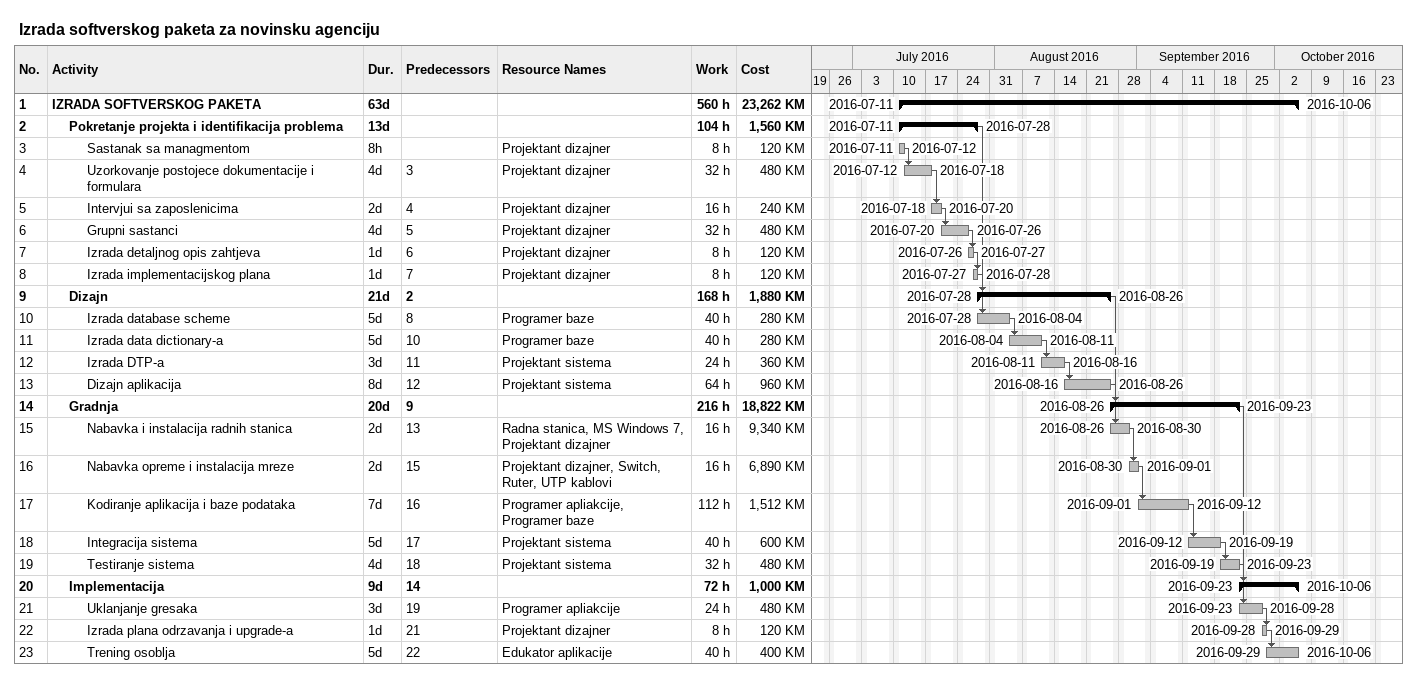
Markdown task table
Izrada softverskog paketa za novinsku agenciju

| ID | Level | Task | Duration | Start | Finish | Predecessors | Resources | Work (h) | Cost (KM) |
|---|---|---|---|---|---|---|---|---|---|
| 1 | 1 | **IZRADA SOFTVERSKOG PAKETA** | 63d | 2016-07-11 | 2016-10-06 |  |  | 560 | 23262 |
| 2 | 2 | **Pokretanje projekta i identifikacija problema** | 13d | 2016-07-11 | 2016-07-28 |  |  | 104 | 1560 |
| 3 | 3 | Sastanak sa managmentom | 8h | 2016-07-11 | 2016-07-12 |  | Projektant dizajner | 8 | 120 |
| 4 | 3 | Uzorkovanje postojece dokumentacije i formulara | 4d | 2016-07-12 | 2016-07-18 | 3 | Projektant dizajner | 32 | 480 |
| 5 | 3 | Intervjui sa zaposlenicima | 2d | 2016-07-18 | 2016-07-20 | 4 | Projektant dizajner | 16 | 240 |
| 6 | 3 | Grupni sastanci | 4d | 2016-07-20 | 2016-07-26 | 5 | Projektant dizajner | 32 | 480 |
| 7 | 3 | Izrada detaljnog opis zahtjeva | 1d | 2016-07-26 | 2016-07-27 | 6 | Projektant dizajner | 8 | 120 |
| 8 | 3 | Izrada implementacijskog plana | 1d | 2016-07-27 | 2016-07-28 | 7 | Projektant dizajner | 8 | 120 |
| 9 | 2 | **Dizajn** | 21d | 2016-07-28 | 2016-08-26 | 2 |  | 168 | 1880 |
| 10 | 3 | Izrada database scheme | 5d | 2016-07-28 | 2016-08-04 | 8 | Programer baze | 40 | 280 |
| 11 | 3 | Izrada data dictionary-a | 5d | 2016-08-04 | 2016-08-11 | 10 | Programer baze | 40 | 280 |
| 12 | 3 | Izrada DTP-a | 3d | 2016-08-11 | 2016-08-16 | 11 | Projektant sistema | 24 | 360 |
| 13 | 3 | Dizajn aplikacija | 8d | 2016-08-16 | 2016-08-26 | 12 | Projektant sistema | 64 | 960 |
| 14 | 2 | **Gradnja** | 20d | 2016-08-26 | 2016-09-23 | 9 |  | 216 | 18822 |
| 15 | 3 | Nabavka i instalacija radnih stanica | 2d | 2016-08-26 | 2016-08-30 | 13 | Radna stanica, MS Windows 7, Projektant dizajner | 16 | 9340 |
| 16 | 3 | Nabavka opreme i instalacija mreze | 2d | 2016-08-30 | 2016-09-01 | 15 | Projektant dizajner, Switch, Ruter, UTP kablovi | 16 | 6890 |
| 17 | 3 | Kodiranje aplikacija i baze podataka | 7d | 2016-09-01 | 2016-09-12 | 16 | Programer apliakcije, Programer baze | 112 | 1512 |
| 18 | 3 | Integracija sistema | 5d | 2016-09-12 | 2016-09-19 | 17 | Projektant sistema | 40 | 600 |
| 19 | 3 | Testiranje sistema | 4d | 2016-09-19 | 2016-09-23 | 18 | Projektant sistema | 32 | 480 |
| 20 | 2 | **Implementacija** | 9d | 2016-09-23 | 2016-10-06 | 14 |  | 72 | 1000 |
| 21 | 3 | Uklanjanje gresaka | 3d | 2016-09-23 | 2016-09-28 | 19 | Programer apliakcije | 24 | 480 |
| 22 | 3 | Izrada plana odrzavanja i upgrade-a | 1d | 2016-09-28 | 2016-09-29 | 21 | Projektant dizajner | 8 | 120 |
| 23 | 3 | Trening osoblja | 5d | 2016-09-29 | 2016-10-06 | 22 | Edukator aplikacije | 40 | 400 |
